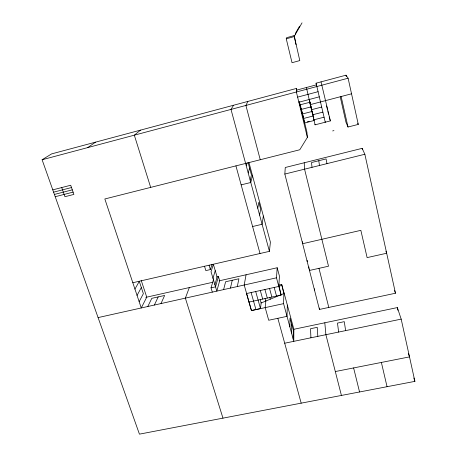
<?xml version="1.0" encoding="UTF-8"?>
<svg xmlns="http://www.w3.org/2000/svg" width="457" height="457" viewBox="0 0 457 457"><rect width="100%" height="100%" fill="white"/><g stroke="black" fill="none" stroke-linecap="round" stroke-linejoin="round"><path stroke-width="0.69" d="M293.223 339.277L293.297 330.2L290.018 318.038L289.852 326.829M295.485 34.201L295.496 33.247L299.581 26.169L299.701 26.9M291.543 333.067L291.657 324.133M287.333 305.059L287.013 316.347L268.71 320.248L265.186 307.618L265.877 300.752M284.02 292.754L293.857 329.28L293.782 341.339L283.574 303.642L283.911 292.714L281.683 284.437L278.496 285.139M248.968 302.083L281.146 295.051L278.867 285.539M260.244 299.752L261.147 302.962L283.877 293.588L281.683 284.437M294.142 35.595L299.792 60.587L292.029 62.712L286.259 38.811L286.556 37.72L294.142 35.595L296.005 44.66M284.842 174.06L285.265 167.496L362.161 148.348L364.857 154.255L395.482 293.228L319.437 309.435L284.842 174.06L364.857 154.255M281.146 295.051L276.479 277.816L277.188 267.751L219.086 280.849M132.821 282.729L269.419 251.35L270.401 242.153L249.014 162.726M277.188 267.751L279.438 276.097L278.81 286.436L246.529 293.56L251.384 310.543L260.496 308.572L261.175 302.7M263.358 216.007L262.095 224.284L252.607 226.529M259.616 215.127L260.644 209.095L258.828 202.354L257.742 208.209M246.072 274.766L244.192 285.014L251.499 310.583L283.574 303.642M237.303 286.55L238.914 278.764L225.604 281.758L223.622 289.601M230.448 288.076L232.247 280.261M252.498 175.659L250.779 182.492L241.147 184.874M250.139 180.121L251.459 175.014L248.054 162.372M248.208 172.997L249.591 168.079M216.584 276.993L218.446 276.576L215.538 286.842L211.025 287.853L212.311 292.12M214.899 284.694L217.121 276.976L213.373 264.34L211.031 271.744L216.818 291.115L219.674 280.712L218.446 276.576M211.025 287.853L213.71 278.844M212.973 278.239L215.253 270.675M246.266 165.828L247.094 163.132M204.53 266.254L205.844 270.607L210.386 269.567L212.048 264.392M189.335 287.55L185.371 298.13L222.97 418.144M160.99 303.568L164.629 295.462L151.793 298.347L147.811 306.504M154.386 305.036L158.202 296.907M247.871 101.42L245.9 105.447L260.25 159.739M139.145 301.711L143.367 293.674L139.288 281.358L134.929 289.098M137.043 295.422L141.333 287.533M302.037 22.85L294.091 36.623L286.259 38.811M233.544 105.253L230.996 109.417L269.419 251.35M301.226 108.56L306.927 132.13L307.378 137.38L299.769 149.765L104.836 198.966L141.253 307.967L146.743 297.153L141.167 280.25M140.516 130.119L134.324 135.181L150.684 187.393M87.675 147.611L95.57 142.138M293.457 329.36L397.339 307.578L401.183 319.123L414.899 381.367L139.436 434.15L42.101 159.756L51.618 153.889L296.359 88.458L296.861 90.537M279.027 286.356L281.638 285.288M316.547 85.213L316.073 83.191L346 75.188L348.103 78.21L358.282 124.401L348 127.023L345.943 122.133L340.259 96.895M296.364 90.189L316.484 84.819M42.101 159.756L348.103 78.21M297.621 97.118L318.118 91.686M298.855 102.225L319.323 96.827M309.937 102.248L299.992 104.864L299.963 104.19M351.536 93.799L310.28 104.636L310.08 103.253L311.485 109.714L321.711 107.047M311.068 106.864L301.169 109.457L301.134 108.755M312.188 111.434L302.34 114.004L300.112 104.802M322.893 112.119L312.691 114.776L311.326 108.629M324.076 117.181L313.89 119.814L313.77 119.02M307.201 121.888L309.149 121.385M299.135 101.551L304.642 122.95L314.393 120.431M52.784 189.866L70.709 185.245L73.885 194.419L64.928 196.704L61.724 187.559M53.595 192.151L71.503 187.541M306.401 87.516L315.084 124.83L330.354 120.899L321.031 81.866M54.4 194.436L72.297 189.838M55.211 196.71L73.091 192.129M332.673 130.93L333.947 130.605M145.806 297.364L212.859 282.249M98.089 317.592L276.479 277.816M284.694 343.218L401.183 319.123M335.312 371.547L409.506 356.888L408.432 353.541M357.665 123.201L358.282 124.401M385.937 251.23L386.668 253.247L367.108 257.605L360.853 230.339L302.643 243.712L302.585 241.644M394.557 290.549L395.482 293.228M413.842 378.002L414.899 381.367M209.083 265.209L210.386 269.567M329.189 116.918L330.354 120.899M251.11 292.549L255.937 309.555M255.703 291.537L260.496 308.572M260.301 290.521L262.695 299.084M264.917 289.504L267.294 298.078M265.014 298.507L265.728 301.077M269.761 297.273L270.293 299.192M235.926 165.88L260.022 253.504M277.845 318.301L301.18 403.154M269.539 288.481L271.898 297.073M274.171 287.459L276.519 296.062M341.419 395.442L325.892 334.695L324.813 322.785M316.073 83.191L325.253 122.213L325.15 121.808M318.975 268.339L328.794 307.441M353.615 367.931L359.55 391.969M309.286 99.58L311.845 110.04M312.188 111.428L313.296 115.958L303.494 118.5L303.448 117.746M313.451 116.598L313.765 117.872M300.386 105.099L300.889 107.178M302.3 113.273L303.471 118.123M299.375 102.048L299.975 104.527M307.378 137.38L296.376 91.994L296.359 88.458M309.286 99.78L310.035 102.916M381.378 362.441L387.045 386.702M326.606 105.938L327.56 110.063M327.88 111.439L328.514 114.187M341.145 96.53L348 127.023M346 75.188L346.297 76.553M362.161 148.348L362.47 149.742M397.339 307.578L397.944 310.343M326.972 163.635L326.058 158.922L311.531 162.532L312.005 167.336M315.022 124.418L315.084 124.83M345.635 330.611L344.275 321.671L337.477 323.093L338.643 332.056M318.786 160.733L319.477 165.485M319.329 308.047L319.437 309.435M304.613 122.556L304.642 122.95M317.821 336.363L317.221 327.326L310.514 328.726L310.92 337.792M314.416 288.79L314.502 290.109M304.225 162.778L304.562 169.176L328.509 266.214L309.475 270.458L309.406 269.047M308.846 266.905L308.915 268.253M307.161 260.29L307.218 261.61"/></g></svg>
